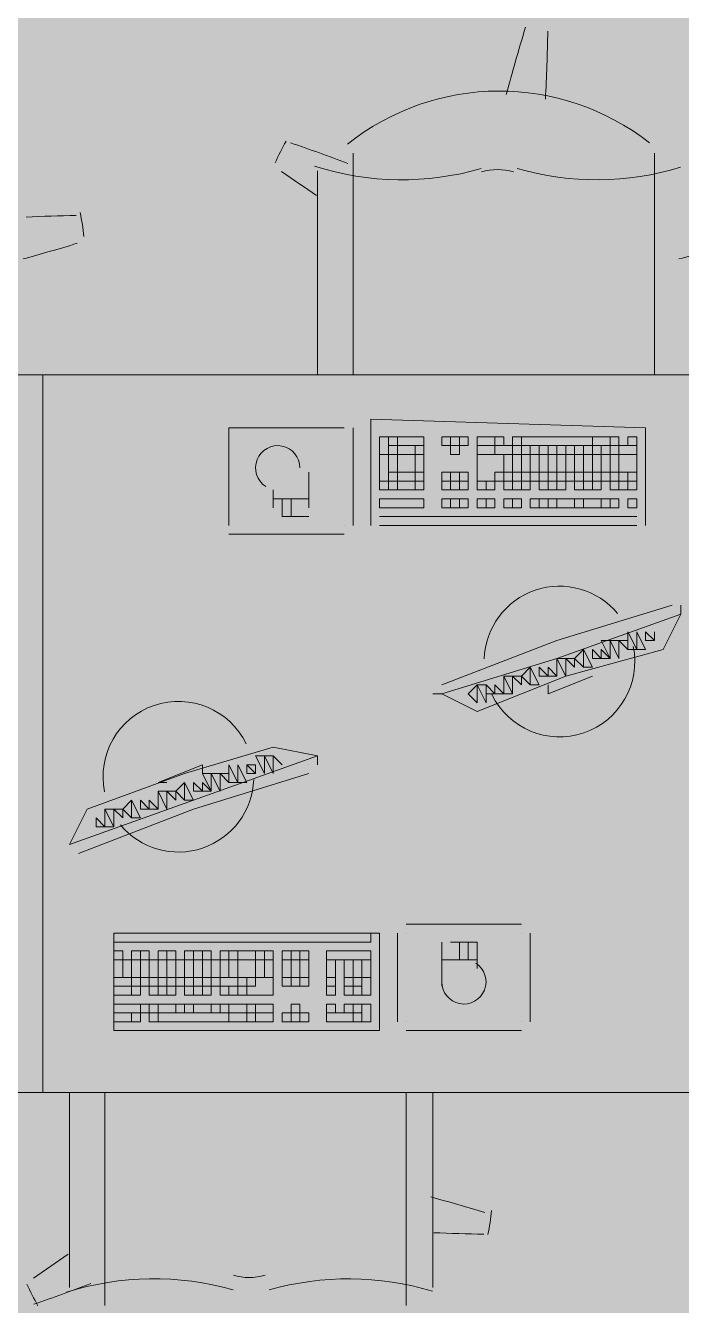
# Model space of a CAD drawing. Header units: millimetres. Extents: x -59 to 47, y 152 to 919.
# Drawn here: x 10.687 to 11.797, y 458.017 to 460.182 of the extents above; entities that cross this region are included whole.
import ezdxf

# ---------------------------------------------------------------- set-up
doc = ezdxf.new("R2010")
doc.units = ezdxf.units.MM
doc.layers.add('PDF_014405$FT-FIXFIT', color=7, linetype='Continuous')
doc.layers.add('PDF_014405$HL-TMP', color=7, linetype='Continuous', true_color=0xe6db59)

msp = doc.modelspace()

# ---------------------------------------------------------------- linework, layer by layer
at = {"layer": 'PDF_014405$FT-FIXFIT', "lineweight": 0}
for points in [[(11.2415, 459.5917), (11.2415, 459.9666)], [(11.7515, 459.9666), (11.7515, 459.5917)], [(11.1815, 459.9366), (11.1815, 459.5917)], [(11.0315, 459.5017), (11.0315, 459.5017)], [(11.2265, 459.5017), (11.0315, 459.5017), (11.0315, 459.3367)], [(11.2265, 459.5017), (11.2265, 459.5017)], [(11.2415, 459.3367), (11.2415, 459.5017)], [(11.7365, 459.3367), (11.7365, 459.5017), (11.2715, 459.5167), (11.2715, 459.3367)], [(11.1665, 459.3667), (11.1665, 459.4267)], [(11.1065, 459.3967), (11.1065, 459.3667)], [(11.1665, 459.3817), (11.1065, 459.3817)], [(11.1215, 459.3817), (11.1215, 459.3517), (11.1665, 459.3517)], [(11.1365, 459.3817), (11.1365, 459.3517)], [(11.1215, 459.3667), (11.1215, 459.3667)], [(11.7215, 459.3517), (11.2865, 459.3517), (11.7215, 459.3517)], [(11.2265, 459.3367), (11.2265, 459.3367)], [(11.2865, 459.3367), (11.7215, 459.3367)], [(11.0315, 459.3217), (11.2265, 459.3217)], [(11.3915, 459.0517), (11.4515, 459.0217), (11.6015, 459.0817), (11.7665, 459.1267), (11.7965, 459.1867), (11.7965, 459.2017)], [(11.7815, 459.2017), (11.5865, 459.1417), (11.3915, 459.0667)], [(11.7965, 459.1867), (11.5865, 459.1117), (11.3915, 459.0517), (11.3765, 459.0517)], [(11.7815, 459.1867), (11.7815, 459.1867)], [(11.7515, 459.1567), (11.7515, 459.1417), (11.7515, 459.1567)], [(11.5865, 459.1117), (11.5865, 459.0817), (11.5865, 459.1117)], [(11.6465, 459.0817), (11.5715, 459.0517), (11.5715, 459.0667)], [(11.6465, 459.0817), (11.6465, 459.0817)], [(11.3915, 459.0517), (11.3915, 459.0517)], [(11.1815, 458.9317), (11.1815, 458.9467), (11.1065, 458.9617), (10.9565, 458.9167), (10.7916, 458.8567), (10.7616, 458.7967), (10.9715, 458.8717), (11.1815, 458.9467)], [(11.1215, 458.9317), (11.1065, 458.9467), (11.1215, 458.9317)], [(10.7766, 458.7817), (10.9715, 458.8567), (11.1665, 458.9167)], [(10.9265, 458.9017), (10.9115, 458.9017), (10.9865, 458.9317), (10.9865, 458.9167)], [(11.1665, 458.9317), (11.1665, 458.9317)], [(10.9115, 458.8567), (10.9115, 458.8867), (10.9115, 458.8567)], [(10.7766, 458.7967), (10.7766, 458.7967)], [(11.5265, 458.6617), (11.3315, 458.6617)], [(11.3165, 458.6467), (11.3165, 458.4968)], [(11.3315, 458.6467), (11.3315, 458.6467)], [(11.5265, 458.6467), (11.5265, 458.6467)], [(11.5415, 458.4968), (11.5415, 458.6467)], [(11.3915, 458.6317), (11.3915, 458.5568)], [(11.4515, 458.5868), (11.4515, 458.6317), (11.4065, 458.6317)], [(11.4215, 458.6017), (11.4215, 458.6317)], [(11.4365, 458.6017), (11.4365, 458.6317)], [(11.3915, 458.6017), (11.4515, 458.6017)], [(11.3315, 458.4968), (11.3315, 458.4968)], [(11.5265, 458.4968), (11.5265, 458.4968)], [(11.3315, 458.4818), (11.5265, 458.4818)], [(10.7616, 458.0468), (10.7616, 458.3768)], [(10.8216, 458.3768), (10.8216, 458.0168)], [(11.3315, 458.0168), (11.3315, 458.3768)], [(11.3765, 458.3768), (11.3765, 458.0468)]]:
    msp.add_lwpolyline(points, dxfattribs=at)
for points in [[(9.6067, 459.5917), (10.7166, 459.5917), (10.7166, 458.3768), (9.6067, 458.3768)], [(10.7166, 459.5917), (11.8265, 459.5917), (11.8265, 458.3768), (10.7166, 458.3768)], [(11.3015, 459.4867), (11.2865, 459.4867), (11.2865, 459.4567), (11.3015, 459.4567)], [(11.3165, 459.4867), (11.3015, 459.4867), (11.3015, 459.4717), (11.3165, 459.4717)], [(11.3615, 459.4867), (11.3165, 459.4867), (11.3165, 459.4717), (11.3615, 459.4717)], [(11.4065, 459.4867), (11.3915, 459.4867), (11.3915, 459.4717), (11.4065, 459.4717)], [(11.4215, 459.4867), (11.4065, 459.4867), (11.4065, 459.4717), (11.4215, 459.4717)], [(11.4365, 459.4867), (11.4215, 459.4867), (11.4215, 459.4717), (11.4365, 459.4717)], [(11.4515, 459.4867), (11.4815, 459.4867), (11.4815, 459.4717), (11.4515, 459.4717)], [(11.4815, 459.4867), (11.4965, 459.4867), (11.4965, 459.4717), (11.4815, 459.4717)], [(11.5115, 459.4867), (11.5265, 459.4867), (11.5265, 459.4717), (11.5115, 459.4717)], [(11.6465, 459.4867), (11.5265, 459.4867), (11.5265, 459.4717), (11.6465, 459.4717)], [(11.6765, 459.4867), (11.6465, 459.4867), (11.6465, 459.4717), (11.6765, 459.4717)], [(11.6915, 459.4867), (11.6765, 459.4867), (11.6765, 459.4717), (11.6915, 459.4717)], [(11.7215, 459.4867), (11.7065, 459.4867), (11.7065, 459.4717), (11.7215, 459.4717)], [(11.3015, 459.4567), (11.2865, 459.4567), (11.2865, 459.4117), (11.3015, 459.4117)], [(11.3165, 459.4717), (11.3015, 459.4717), (11.3015, 459.4567), (11.3165, 459.4567)], [(11.3165, 459.4567), (11.3015, 459.4567), (11.3015, 459.4267), (11.3165, 459.4267)], [(11.3465, 459.4717), (11.3165, 459.4717), (11.3165, 459.4567), (11.3465, 459.4567)], [(11.3465, 459.4567), (11.3165, 459.4567), (11.3165, 459.4267), (11.3465, 459.4267)], [(11.3615, 459.4717), (11.3465, 459.4717), (11.3465, 459.4567), (11.3615, 459.4567)], [(11.3615, 459.4567), (11.3465, 459.4567), (11.3465, 459.4267), (11.3615, 459.4267)], [(11.4215, 459.4717), (11.4065, 459.4717), (11.4065, 459.4567), (11.4215, 459.4567)], [(11.4815, 459.4717), (11.4515, 459.4717), (11.4515, 459.4567), (11.4815, 459.4567)], [(11.4815, 459.4567), (11.4515, 459.4567), (11.4515, 459.4117), (11.4815, 459.4117), (11.4815, 459.4267), (11.4965, 459.4267), (11.4965, 459.4567)], [(11.5115, 459.4717), (11.4815, 459.4717), (11.4815, 459.4567), (11.5115, 459.4567)], [(11.5115, 459.4567), (11.4965, 459.4567), (11.4965, 459.4267), (11.5115, 459.4267)], [(11.5265, 459.4717), (11.5115, 459.4717), (11.5115, 459.4567), (11.5265, 459.4567)], [(11.5265, 459.4567), (11.5115, 459.4567), (11.5115, 459.4267), (11.5265, 459.4267)], [(11.5415, 459.4717), (11.5265, 459.4717), (11.5265, 459.4567), (11.5415, 459.4567)], [(11.5565, 459.4717), (11.5415, 459.4717), (11.5415, 459.4567), (11.5565, 459.4567)], [(11.5565, 459.4567), (11.5415, 459.4567), (11.5415, 459.4267), (11.5565, 459.4267)], [(11.5715, 459.4567), (11.5565, 459.4567), (11.5565, 459.4267), (11.5715, 459.4267)], [(11.5865, 459.4717), (11.5715, 459.4717), (11.5715, 459.4567), (11.5865, 459.4567)], [(11.5865, 459.4567), (11.5715, 459.4567), (11.5715, 459.4267), (11.5865, 459.4267)], [(11.6015, 459.4717), (11.5865, 459.4717), (11.5865, 459.4567), (11.6015, 459.4567)], [(11.6165, 459.4717), (11.6015, 459.4717), (11.6015, 459.4567), (11.6165, 459.4567)], [(11.6165, 459.4567), (11.6015, 459.4567), (11.6015, 459.4267), (11.6165, 459.4267)], [(11.6315, 459.4567), (11.6165, 459.4567), (11.6165, 459.4267), (11.6315, 459.4267)], [(11.6465, 459.4717), (11.6315, 459.4717), (11.6315, 459.4567), (11.6465, 459.4567)], [(11.6465, 459.4567), (11.6315, 459.4567), (11.6315, 459.4267), (11.6465, 459.4267)], [(11.6615, 459.4717), (11.6465, 459.4717), (11.6465, 459.4567), (11.6615, 459.4567)], [(11.6765, 459.4717), (11.6615, 459.4717), (11.6615, 459.4567), (11.6765, 459.4567)], [(11.6765, 459.4567), (11.6615, 459.4567), (11.6615, 459.4267), (11.6765, 459.4267)], [(11.6915, 459.4567), (11.6765, 459.4567), (11.6765, 459.4267), (11.6915, 459.4267)], [(11.7215, 459.4717), (11.6915, 459.4717), (11.6915, 459.4567), (11.7215, 459.4567)], [(11.7215, 459.4567), (11.6915, 459.4567), (11.6915, 459.4267), (11.7215, 459.4267)], [(11.3165, 459.4267), (11.3015, 459.4267), (11.3015, 459.4117), (11.3165, 459.4117)], [(11.3465, 459.4267), (11.3165, 459.4267), (11.3165, 459.4117), (11.3465, 459.4117)], [(11.3615, 459.4267), (11.3465, 459.4267), (11.3465, 459.4117), (11.3615, 459.4117)], [(11.4065, 459.4267), (11.3915, 459.4267), (11.3915, 459.4117), (11.4065, 459.4117)], [(11.4215, 459.4267), (11.4065, 459.4267), (11.4065, 459.4117), (11.4215, 459.4117)], [(11.4365, 459.4267), (11.4215, 459.4267), (11.4215, 459.4117), (11.4365, 459.4117)], [(11.4965, 459.4267), (11.4815, 459.4267), (11.4815, 459.4117), (11.4965, 459.4117)], [(11.5115, 459.4267), (11.4965, 459.4267), (11.4965, 459.4117), (11.5115, 459.4117)], [(11.5415, 459.4267), (11.5265, 459.4267), (11.5265, 459.4117), (11.5415, 459.4117)], [(11.5565, 459.4267), (11.5415, 459.4267), (11.5415, 459.4117), (11.5565, 459.4117)], [(11.5715, 459.4267), (11.5565, 459.4267), (11.5565, 459.4117), (11.5715, 459.4117)], [(11.6015, 459.4267), (11.5865, 459.4267), (11.5865, 459.4117), (11.6015, 459.4117)], [(11.6165, 459.4267), (11.6015, 459.4267), (11.6015, 459.4117), (11.6165, 459.4117)], [(11.6315, 459.4267), (11.6165, 459.4267), (11.6165, 459.4117), (11.6315, 459.4117)], [(11.6615, 459.4267), (11.6465, 459.4267), (11.6465, 459.4117), (11.6615, 459.4117)], [(11.6765, 459.4267), (11.6615, 459.4267), (11.6615, 459.4117), (11.6765, 459.4117)], [(11.6915, 459.4267), (11.6765, 459.4267), (11.6765, 459.4117), (11.6915, 459.4117)], [(11.7215, 459.4267), (11.7065, 459.4267), (11.7065, 459.4117), (11.7215, 459.4117)], [(11.3015, 459.4117), (11.2865, 459.4117), (11.2865, 459.3967), (11.3015, 459.3967)], [(11.3165, 459.4117), (11.3015, 459.4117), (11.3015, 459.3967), (11.3165, 459.3967)], [(11.3465, 459.4117), (11.3165, 459.4117), (11.3165, 459.3967), (11.3465, 459.3967)], [(11.3615, 459.4117), (11.3465, 459.4117), (11.3465, 459.3967), (11.3615, 459.3967)], [(11.4065, 459.4117), (11.3915, 459.4117), (11.3915, 459.3967), (11.4065, 459.3967)], [(11.4215, 459.4117), (11.4065, 459.4117), (11.4065, 459.3967), (11.4215, 459.3967)], [(11.4365, 459.4117), (11.4215, 459.4117), (11.4215, 459.3967), (11.4365, 459.3967)], [(11.4665, 459.4117), (11.4515, 459.4117), (11.4515, 459.3967), (11.4665, 459.3967)], [(11.4815, 459.4117), (11.4665, 459.4117), (11.4665, 459.3967), (11.4815, 459.3967)], [(11.5115, 459.4117), (11.4965, 459.4117), (11.4965, 459.3967), (11.5115, 459.3967)], [(11.5265, 459.4117), (11.5115, 459.4117), (11.5115, 459.3967), (11.5265, 459.3967)], [(11.5415, 459.4117), (11.5265, 459.4117), (11.5265, 459.3967), (11.5415, 459.3967)], [(11.5715, 459.4117), (11.5565, 459.4117), (11.5565, 459.3967), (11.5715, 459.3967)], [(11.5865, 459.4117), (11.5715, 459.4117), (11.5715, 459.3967), (11.5865, 459.3967)], [(11.6015, 459.4117), (11.5865, 459.4117), (11.5865, 459.3967), (11.6015, 459.3967)], [(11.6315, 459.4117), (11.6165, 459.4117), (11.6165, 459.3967), (11.6315, 459.3967)], [(11.6465, 459.4117), (11.6315, 459.4117), (11.6315, 459.3967), (11.6465, 459.3967)], [(11.6615, 459.4117), (11.6465, 459.4117), (11.6465, 459.3967), (11.6615, 459.3967)], [(11.6915, 459.4117), (11.6765, 459.4117), (11.6765, 459.3967), (11.6915, 459.3967)], [(11.7065, 459.4117), (11.6915, 459.4117), (11.6915, 459.3967), (11.7065, 459.3967)], [(11.7215, 459.4117), (11.7065, 459.4117), (11.7065, 459.3967), (11.7215, 459.3967)], [(11.3615, 459.3667), (11.2865, 459.3667), (11.2865, 459.3817), (11.3615, 459.3817)], [(11.4065, 459.3817), (11.3915, 459.3817), (11.3915, 459.3667), (11.4065, 459.3667)], [(11.4215, 459.3817), (11.4065, 459.3817), (11.4065, 459.3667), (11.4215, 459.3667)], [(11.4365, 459.3817), (11.4215, 459.3817), (11.4215, 459.3667), (11.4365, 459.3667)], [(11.4665, 459.3817), (11.4515, 459.3817), (11.4515, 459.3667), (11.4665, 459.3667)], [(11.4815, 459.3817), (11.4665, 459.3817), (11.4665, 459.3667), (11.4815, 459.3667)], [(11.5115, 459.3817), (11.4965, 459.3817), (11.4965, 459.3667), (11.5115, 459.3667)], [(11.5265, 459.3817), (11.5115, 459.3817), (11.5115, 459.3667), (11.5265, 459.3667)], [(11.5565, 459.3817), (11.5415, 459.3817), (11.5415, 459.3667), (11.5565, 459.3667)], [(11.5715, 459.3817), (11.5565, 459.3817), (11.5565, 459.3667), (11.5715, 459.3667)], [(11.5865, 459.3817), (11.5715, 459.3817), (11.5715, 459.3667), (11.5865, 459.3667)], [(11.6165, 459.3817), (11.5865, 459.3817), (11.5865, 459.3667), (11.6165, 459.3667)], [(11.6315, 459.3817), (11.6165, 459.3817), (11.6165, 459.3667), (11.6315, 459.3667)], [(11.6615, 459.3817), (11.6315, 459.3817), (11.6315, 459.3667), (11.6615, 459.3667)], [(11.6765, 459.3817), (11.6615, 459.3817), (11.6615, 459.3667), (11.6765, 459.3667)], [(11.6915, 459.3817), (11.6765, 459.3817), (11.6765, 459.3667), (11.6915, 459.3667)], [(11.7215, 459.3817), (11.7065, 459.3817), (11.7065, 459.3667), (11.7215, 459.3667)], [(11.7065, 459.1567), (11.7065, 459.1417), (11.7065, 459.1267), (11.7215, 459.1267)], [(11.7215, 459.1567), (11.7215, 459.1267), (11.7365, 459.1267)], [(11.7365, 459.1567), (11.7365, 459.1417), (11.7515, 459.1417)], [(11.6765, 459.1417), (11.6615, 459.1417), (11.6765, 459.1117)], [(11.6915, 459.1417), (11.6765, 459.1417), (11.6915, 459.1117), (11.6915, 459.1267)], [(11.7065, 459.1417), (11.6915, 459.1417), (11.7065, 459.1267)], [(11.6015, 459.1117), (11.5865, 459.1117), (11.6015, 459.0817), (11.6015, 459.0967)], [(11.6165, 459.1117), (11.6015, 459.1117), (11.6165, 459.0967)], [(11.6315, 459.1267), (11.6165, 459.1117), (11.6315, 459.0967)], [(11.6315, 459.1267), (11.6315, 459.0967), (11.6465, 459.0967)], [(11.6465, 459.1267), (11.6465, 459.1117), (11.6615, 459.1117)], [(11.6615, 459.1267), (11.6615, 459.1117), (11.6765, 459.1117)], [(11.5415, 459.0967), (11.5265, 459.0817), (11.5415, 459.0667)], [(11.5415, 459.0967), (11.5415, 459.0667), (11.5565, 459.0667)], [(11.5565, 459.0967), (11.5565, 459.0817), (11.5715, 459.0817)], [(11.5715, 459.0967), (11.5715, 459.0817), (11.5865, 459.0817)], [(11.4515, 459.0667), (11.4365, 459.0517), (11.4515, 459.0367)], [(11.4665, 459.0667), (11.4515, 459.0667), (11.4665, 459.0367)], [(11.4665, 459.0667), (11.4665, 459.0517), (11.4815, 459.0517)], [(11.4815, 459.0667), (11.4815, 459.0517), (11.4965, 459.0517)], [(11.4965, 459.0817), (11.4965, 459.0517), (11.5115, 459.0517)], [(11.5115, 459.0817), (11.4965, 459.0817), (11.5115, 459.0517), (11.5115, 459.0667)], [(11.5265, 459.0817), (11.5115, 459.0817), (11.5265, 459.0667)], [(11.0915, 458.9167), (11.0915, 458.9467), (11.0765, 458.9467)], [(11.1065, 458.9167), (11.1065, 458.9317), (11.1065, 458.9467), (11.0915, 458.9467)], [(11.0015, 458.8867), (11.0015, 458.9167), (10.9865, 458.9167)], [(11.0165, 458.8867), (11.0165, 458.9017), (11.0165, 458.9167), (11.0015, 458.9167)], [(11.0315, 458.9017), (11.0315, 458.9167), (11.0165, 458.9167)], [(11.0315, 458.9017), (11.0465, 458.9017), (11.0315, 458.9317), (11.0315, 458.9167)], [(11.0465, 458.9017), (11.0615, 458.9017), (11.0465, 458.9317)], [(11.0765, 458.9167), (11.0765, 458.9317), (11.0615, 458.9317)], [(11.0615, 458.9167), (11.0765, 458.9167), (11.0615, 458.9317)], [(10.9565, 458.8717), (10.9565, 458.9017), (10.9415, 458.8867)], [(10.9565, 458.8717), (10.9715, 458.8717), (10.9565, 458.9017)], [(10.9715, 458.8867), (10.9865, 458.8867), (10.9715, 458.9017)], [(10.9865, 458.8867), (11.0015, 458.8867), (10.9865, 458.9017)], [(10.8666, 458.8417), (10.8666, 458.8717), (10.8516, 458.8567)], [(10.8666, 458.8417), (10.8816, 458.8417), (10.8666, 458.8717)], [(10.8816, 458.8567), (10.8965, 458.8567), (10.8816, 458.8717)], [(10.8965, 458.8567), (10.9115, 458.8567), (10.8965, 458.8717)], [(10.9265, 458.8567), (10.9265, 458.8717), (10.9265, 458.8867), (10.9115, 458.8867)], [(10.9415, 458.8717), (10.9415, 458.8867), (10.9265, 458.8867)], [(10.8366, 458.8267), (10.8366, 458.8417), (10.8366, 458.8567), (10.8216, 458.8567)], [(10.8216, 458.8267), (10.8366, 458.8267), (10.8216, 458.8567)], [(10.8516, 458.8417), (10.8516, 458.8567), (10.8366, 458.8567)], [(10.8066, 458.8267), (10.8216, 458.8267), (10.8066, 458.8417)], [(10.8366, 458.6467), (11.2715, 458.6467), (11.2715, 458.6317), (10.8366, 458.6317)], [(10.8366, 458.4818), (11.2865, 458.4818), (11.2865, 458.6467), (10.8366, 458.6467)], [(10.8366, 458.6017), (10.8516, 458.6017), (10.8516, 458.6167), (10.8366, 458.6167)], [(10.8666, 458.6017), (10.8816, 458.6017), (10.8816, 458.6167), (10.8666, 458.6167)], [(10.8816, 458.6017), (10.8965, 458.6017), (10.8965, 458.6167), (10.8816, 458.6167)], [(10.9115, 458.6017), (10.9265, 458.6017), (10.9265, 458.6167), (10.9115, 458.6167)], [(10.9265, 458.6017), (10.9415, 458.6017), (10.9415, 458.6167), (10.9265, 458.6167)], [(10.9565, 458.6017), (10.9715, 458.6017), (10.9715, 458.6167), (10.9565, 458.6167)], [(10.9715, 458.6017), (10.9865, 458.6017), (10.9865, 458.6167), (10.9715, 458.6167)], [(10.9865, 458.6017), (11.0015, 458.6017), (11.0015, 458.6167), (10.9865, 458.6167)], [(11.0165, 458.6017), (11.0315, 458.6017), (11.0315, 458.6167), (11.0165, 458.6167)], [(11.0315, 458.6017), (11.0465, 458.6017), (11.0465, 458.6167), (11.0315, 458.6167)], [(11.0465, 458.6017), (11.0765, 458.6017), (11.0765, 458.6167), (11.0465, 458.6167)], [(11.0765, 458.6017), (11.0915, 458.6017), (11.0915, 458.6167), (11.0765, 458.6167)], [(11.0915, 458.6017), (11.1065, 458.6017), (11.1065, 458.6167), (11.0915, 458.6167)], [(11.1215, 458.6017), (11.1365, 458.6017), (11.1365, 458.6167), (11.1215, 458.6167)], [(11.1365, 458.6017), (11.1515, 458.6017), (11.1515, 458.6167), (11.1365, 458.6167)], [(11.1515, 458.6017), (11.1665, 458.6017), (11.1665, 458.6167), (11.1515, 458.6167)], [(11.1965, 458.6167), (11.2715, 458.6167), (11.2715, 458.6017), (11.1965, 458.6017)], [(10.8366, 458.5718), (10.8516, 458.5718), (10.8516, 458.6017), (10.8366, 458.6017)], [(10.8516, 458.5718), (10.8666, 458.5718), (10.8666, 458.6017), (10.8516, 458.6017)], [(10.8816, 458.5718), (10.8965, 458.5718), (10.8965, 458.6017), (10.8816, 458.6017)], [(10.8965, 458.5718), (10.9115, 458.5718), (10.9115, 458.6017), (10.8965, 458.6017)], [(10.9115, 458.5718), (10.9265, 458.5718), (10.9265, 458.6017), (10.9115, 458.6017)], [(10.9415, 458.5718), (10.9565, 458.5718), (10.9565, 458.6017), (10.9415, 458.6017)], [(10.9565, 458.5718), (10.9715, 458.5718), (10.9715, 458.6017), (10.9565, 458.6017)], [(10.9715, 458.5718), (10.9865, 458.5718), (10.9865, 458.6017), (10.9715, 458.6017)], [(11.0015, 458.5718), (11.0165, 458.5718), (11.0165, 458.6017), (11.0015, 458.6017)], [(11.0165, 458.5718), (11.0315, 458.5718), (11.0315, 458.6017), (11.0165, 458.6017)], [(11.0315, 458.5718), (11.0465, 458.5718), (11.0465, 458.6017), (11.0315, 458.6017)], [(11.0465, 458.5718), (11.0765, 458.5718), (11.0765, 458.6017), (11.0465, 458.6017)], [(11.0765, 458.5718), (11.0915, 458.5718), (11.0915, 458.6017), (11.0765, 458.6017)], [(11.0915, 458.5718), (11.1065, 458.5718), (11.1065, 458.6017), (11.0915, 458.6017)], [(11.1215, 458.5718), (11.1365, 458.5718), (11.1365, 458.6017), (11.1215, 458.6017)], [(11.1365, 458.5718), (11.1515, 458.5718), (11.1515, 458.6017), (11.1365, 458.6017)], [(11.1515, 458.5718), (11.1665, 458.5718), (11.1665, 458.6017), (11.1515, 458.6017)], [(11.1965, 458.5718), (11.2115, 458.5718), (11.2115, 458.6017), (11.1965, 458.6017)], [(11.2265, 458.5718), (11.2415, 458.5718), (11.2415, 458.6017), (11.2265, 458.6017)], [(11.2415, 458.5718), (11.2565, 458.5718), (11.2565, 458.6017), (11.2415, 458.6017)], [(11.2565, 458.5718), (11.2715, 458.5718), (11.2715, 458.6017), (11.2565, 458.6017)], [(10.8366, 458.5568), (10.8666, 458.5568), (10.8666, 458.5718), (10.8366, 458.5718)], [(10.8666, 458.5568), (10.8816, 458.5568), (10.8816, 458.5718), (10.8666, 458.5718)], [(10.8816, 458.5568), (10.8965, 458.5568), (10.8965, 458.5718), (10.8816, 458.5718)], [(10.9115, 458.5568), (10.9265, 458.5568), (10.9265, 458.5718), (10.9115, 458.5718)], [(10.9265, 458.5568), (10.9415, 458.5568), (10.9415, 458.5718), (10.9265, 458.5718)], [(10.9415, 458.5568), (10.9565, 458.5568), (10.9565, 458.5718), (10.9415, 458.5718)], [(10.9715, 458.5568), (10.9865, 458.5568), (10.9865, 458.5718), (10.9715, 458.5718)], [(10.9865, 458.5568), (11.0015, 458.5568), (11.0015, 458.5718), (10.9865, 458.5718)], [(11.0015, 458.5568), (11.0165, 458.5568), (11.0165, 458.5718), (11.0015, 458.5718)], [(11.0165, 458.5568), (11.0465, 458.5568), (11.0465, 458.5718), (11.0165, 458.5718)], [(11.0465, 458.5568), (11.0615, 458.5568), (11.0615, 458.5718), (11.0465, 458.5718)], [(11.0915, 458.5418), (11.1065, 458.5418), (11.1065, 458.5718), (11.0765, 458.5718), (11.0765, 458.5568), (11.0615, 458.5568), (11.0615, 458.5418)], [(11.0615, 458.5568), (11.0765, 458.5568), (11.0765, 458.5718), (11.0615, 458.5718)], [(11.1215, 458.5568), (11.1365, 458.5568), (11.1365, 458.5718), (11.1215, 458.5718)], [(11.1365, 458.5568), (11.1515, 458.5568), (11.1515, 458.5718), (11.1365, 458.5718)], [(11.1515, 458.5568), (11.1665, 458.5568), (11.1665, 458.5718), (11.1515, 458.5718)], [(11.1965, 458.5568), (11.2115, 458.5568), (11.2115, 458.5718), (11.1965, 458.5718)], [(11.2265, 458.5568), (11.2415, 458.5568), (11.2415, 458.5718), (11.2265, 458.5718)], [(11.2415, 458.5568), (11.2565, 458.5568), (11.2565, 458.5718), (11.2415, 458.5718)], [(11.2565, 458.5418), (11.2715, 458.5418), (11.2715, 458.5718), (11.2565, 458.5718)], [(10.8366, 458.5418), (10.8666, 458.5418), (10.8666, 458.5568), (10.8366, 458.5568)], [(10.8666, 458.5418), (10.8816, 458.5418), (10.8816, 458.5568), (10.8666, 458.5568)], [(10.8965, 458.5418), (10.9115, 458.5418), (10.9115, 458.5568), (10.8965, 458.5568)], [(10.9115, 458.5418), (10.9265, 458.5418), (10.9265, 458.5568), (10.9115, 458.5568)], [(10.9265, 458.5418), (10.9415, 458.5418), (10.9415, 458.5568), (10.9265, 458.5568)], [(10.9565, 458.5418), (10.9715, 458.5418), (10.9715, 458.5568), (10.9565, 458.5568)], [(10.9715, 458.5418), (10.9865, 458.5418), (10.9865, 458.5568), (10.9715, 458.5568)], [(10.9865, 458.5418), (11.0015, 458.5418), (11.0015, 458.5568), (10.9865, 458.5568)], [(11.0165, 458.5418), (11.0315, 458.5418), (11.0315, 458.5568), (11.0165, 458.5568)], [(11.0315, 458.5418), (11.0465, 458.5418), (11.0465, 458.5568), (11.0315, 458.5568)], [(11.0465, 458.5418), (11.0615, 458.5418), (11.0615, 458.5568), (11.0465, 458.5568)], [(11.1965, 458.5418), (11.2115, 458.5418), (11.2115, 458.5568), (11.1965, 458.5568)], [(11.2265, 458.5418), (11.2415, 458.5418), (11.2415, 458.5568), (11.2265, 458.5568)], [(11.2415, 458.5418), (11.2565, 458.5418), (11.2565, 458.5568), (11.2415, 458.5568)], [(10.8366, 458.5118), (10.8816, 458.5118), (10.8816, 458.5268), (10.8366, 458.5268)], [(10.8816, 458.5118), (10.8965, 458.5118), (10.8965, 458.5268), (10.8816, 458.5268)], [(10.8965, 458.5118), (10.9115, 458.5118), (10.9115, 458.5268), (10.8965, 458.5268)], [(10.9115, 458.5118), (10.9415, 458.5118), (10.9415, 458.5268), (10.9115, 458.5268)], [(10.9415, 458.5118), (10.9565, 458.5118), (10.9565, 458.5268), (10.9415, 458.5268)], [(10.9565, 458.5118), (10.9715, 458.5118), (10.9715, 458.5268), (10.9565, 458.5268)], [(10.9715, 458.5118), (11.0015, 458.5118), (11.0015, 458.5268), (10.9715, 458.5268)], [(11.0015, 458.5118), (11.0165, 458.5118), (11.0165, 458.5268), (11.0015, 458.5268)], [(11.0165, 458.5118), (11.0315, 458.5118), (11.0315, 458.5268), (11.0165, 458.5268)], [(11.0315, 458.5118), (11.0615, 458.5118), (11.0615, 458.5268), (11.0315, 458.5268)], [(11.0615, 458.5118), (11.0765, 458.5118), (11.0765, 458.5268), (11.0615, 458.5268)], [(11.0765, 458.5118), (11.1065, 458.5118), (11.1065, 458.5268), (11.0765, 458.5268)], [(11.1365, 458.5118), (11.1515, 458.5118), (11.1515, 458.5268), (11.1365, 458.5268)], [(11.1965, 458.5118), (11.2115, 458.5118), (11.2115, 458.5268), (11.1965, 458.5268)], [(11.2265, 458.5118), (11.2415, 458.5118), (11.2415, 458.5268), (11.2265, 458.5268)], [(11.2415, 458.5118), (11.2565, 458.5118), (11.2565, 458.5268), (11.2415, 458.5268)], [(11.2565, 458.4968), (11.2715, 458.4968), (11.2715, 458.5268), (11.2565, 458.5268)], [(10.8366, 458.4968), (10.8666, 458.4968), (10.8666, 458.5118), (10.8366, 458.5118)], [(10.8666, 458.4968), (10.8816, 458.4968), (10.8816, 458.5118), (10.8666, 458.5118)], [(10.8965, 458.4968), (10.9115, 458.4968), (10.9115, 458.5118), (10.8965, 458.5118)], [(10.9115, 458.4968), (11.0315, 458.4968), (11.0315, 458.5118), (10.9115, 458.5118)], [(11.0615, 458.4968), (11.0315, 458.4968), (11.0315, 458.5118), (11.0615, 458.5118)], [(11.0765, 458.4968), (11.0615, 458.4968), (11.0615, 458.5118), (11.0765, 458.5118)], [(11.1065, 458.4968), (11.0765, 458.4968), (11.0765, 458.5118), (11.1065, 458.5118)], [(11.1215, 458.4968), (11.1365, 458.4968), (11.1365, 458.5118), (11.1215, 458.5118)], [(11.1365, 458.4968), (11.1515, 458.4968), (11.1515, 458.5118), (11.1365, 458.5118)], [(11.1515, 458.4968), (11.1665, 458.4968), (11.1665, 458.5118), (11.1515, 458.5118)], [(11.1965, 458.4968), (11.2415, 458.4968), (11.2415, 458.5118), (11.1965, 458.5118)], [(11.2415, 458.4968), (11.2565, 458.4968), (11.2565, 458.5118), (11.2415, 458.5118)]]:
    msp.add_lwpolyline(points, close=True, dxfattribs=at)
for centre, radius, start, end in [((14.6961, 459.2113), 3.3076, 162.9713, 165.031), ((8.2604, 460.2292), 3.3111, 357.035, 359.0267), ((11.489, 459.6592), 0.4125, 51.9766, 128.5619), ((11.4859, 459.7814), 0.4124, 150.1335, 155.8687), ((10.0609, 456.8564), 3.3073, 69.2469, 71.0322), ((13.0287, 462.6579), 3.3244, 234.9705, 236.2055), ((11.324, 460.4091), 0.4875, 252.3898, 286.0229), ((11.4859, 459.8414), 0.0975, 73.9762, 106.0238), ((11.654, 460.4091), 0.4875, 253.9774, 286.9226), ((10.8289, 456.5604), 3.3012, 90.9716, 92.4463), ((10.3759, 459.7814), 0.4125, 6.1361, 11.8652), ((9.806, 462.9764), 3.3073, 285.3808, 287.0287), ((10.9159, 462.9764), 3.3073, 285.3808, 287.0287), ((11.114, 459.4342), 0.0375, 0.0012, 237.2913), ((11.5909, 459.1064), 0.1275, 39.5892, 177.984), ((11.5909, 459.1064), 0.1275, 205.9552, 11.6125), ((10.9459, 458.9114), 0.1275, 25.9552, 191.6125), ((10.9459, 458.9114), 0.1275, 219.5892, 357.984), ((11.429, 458.5643), 0.0375, 180.0012, 57.2913), ((10.4959, 455.0115), 3.3073, 72.9713, 74.6192), ((11.0659, 458.2215), 0.4125, 348.1348, 353.8639), ((11.5189, 461.438), 3.3012, 267.5537, 269.0284), ((12.6087, 455.3405), 3.3244, 123.7945, 125.0295), ((11.0659, 458.2215), 0.4124, 204.1313, 209.8665), ((9.626, 461.1464), 3.3073, 288.9678, 290.7531), ((10.904, 457.5743), 0.4875, 73.9771, 107.6102), ((11.0659, 458.1615), 0.0975, 253.9762, 286.0238), ((11.234, 457.5743), 0.4875, 73.0774, 106.0226)]:
    msp.add_arc(centre, radius, start, end, dxfattribs=at)
at = {"layer": 'PDF_014405$HL-TMP', "color": 54, "true_color": 0x999900, "transparency": 33554559}
for points in [[(14.8412, 463.7163), (7.3719, 463.7163), (14.8412, 459.3217)], [(7.3719, 463.7163), (14.8412, 459.3217), (7.3719, 459.3217)], [(14.8412, 459.3217), (7.3719, 459.3217), (14.8412, 457.5968)], [(7.3719, 459.3217), (14.8412, 457.5968), (7.3719, 457.5968)]]:
    msp.add_solid(points, dxfattribs=at)

doc.saveas('drawing.dxf')
